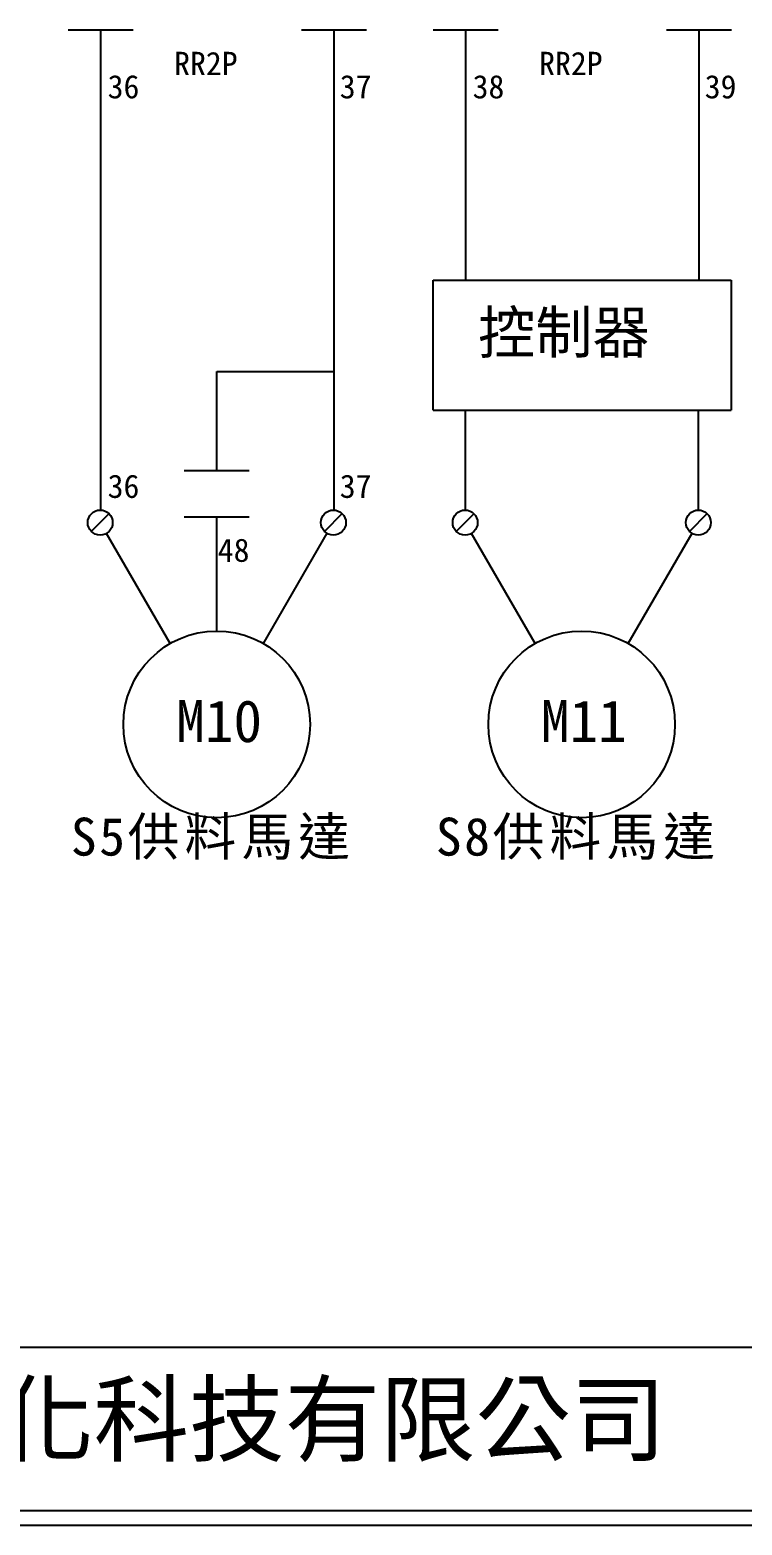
# Model space of a CAD drawing. Extents: x 10 to 297, y 3 to 207.
# Drawn here: x 84.1 to 145.1, y 3 to 131.2 of the extents above; entities that cross this region are included whole.
import ezdxf

# ---------------------------------------------------------------- set-up
doc = ezdxf.new("R2010")
doc.units = 0
doc.layers.get('0').update_dxf_attribs({"linetype": 'CONTINUOUS'})
doc.layers.add('圖框層', color=7, linetype='CONTINUOUS')
doc.layers.add('標尺寸層', color=3, linetype='CONTINUOUS')
doc.styles.add('STSL', font='kaiu.ttf')
doc.styles.add('標楷體', font='kaiu.ttf')

msp = doc.modelspace()

# ---------------------------------------------------------------- linework, layer by layer
for p, q in [((121.36, 98.54), (121.36, 90.01)), ((141.36, 98.54), (141.36, 90.01)), ((90.84, 89.7), (89.32, 88.18)), ((110.84, 89.7), (109.32, 88.18)), ((122.13, 89.7), (120.61, 88.18)), ((142.13, 89.7), (140.61, 88.18)), ((96.07, 78.57), (90.62, 88.01)), ((104.07, 78.57), (109.53, 88.02)), ((127.36, 78.57), (121.91, 88.01)), ((135.36, 78.57), (140.82, 88.02))]:
    msp.add_line(p, q)
for centre, radius in [((90.08, 88.94), 1.07), ((110.08, 88.94), 1.07), ((121.37, 88.94), 1.07), ((141.37, 88.94), 1.07), ((100.07, 71.64), 8), ((131.36, 71.64), 8)]:
    msp.add_circle(centre, radius)
at = {"layer": '圖框層', "color": 7}
for p, q in [((11.25, 18.25), (295.75, 18.25)), ((11.25, 4.25), (295.75, 4.25)), ((10, 3), (297, 3))]:
    msp.add_line(p, q, dxfattribs=at)
at = {"layer": '標尺寸層', "color": 7}
for p, q in [((87.34, 131.17), (92.9, 131.17)), ((90.12, 131.17), (90.12, 90.01)), ((107.34, 131.17), (112.9, 131.17)), ((110.12, 131.17), (110.11, 90.01)), ((118.63, 131.17), (124.2, 131.17)), ((121.41, 131.17), (121.41, 109.68)), ((138.63, 131.17), (144.2, 131.17)), ((141.41, 131.17), (141.41, 109.68)), ((118.62, 109.71), (124.19, 109.71)), ((118.62, 98.57), (118.62, 109.71)), ((124.19, 109.71), (138.62, 109.71)), ((138.62, 109.71), (144.19, 109.71)), ((144.19, 109.71), (144.19, 98.57)), ((100.07, 93.41), (100.07, 101.89)), ((100.07, 101.89), (110.12, 101.89)), ((118.62, 98.57), (124.19, 98.57)), ((124.19, 98.57), (138.62, 98.57)), ((138.62, 98.57), (144.19, 98.57)), ((97.28, 93.41), (102.85, 93.41)), ((97.28, 89.44), (102.85, 89.44)), ((100.07, 79.64), (100.07, 89.44))]:
    msp.add_line(p, q, dxfattribs=at)

# ---------------------------------------------------------------- texts
at = {"color": 0, "char_height": 3.25, "width": 29.841, "attachment_point": 2, "style": '標楷體'}
for s, insert in [('{\\T1.1;S5供料馬達}', (99.75, 63.64)), ('{\\T1.1;S8供料馬達}', (131.04, 63.64))]:
    msp.add_mtext(s, dxfattribs=dict(at, insert=insert))
at = {"layer": '圖框層', "color": 4, "style": 'STSL'}
for s, height, p in [('RR2P', 2, (96.42, 127.29)), ('RR2P', 2, (127.71, 127.29)), ('36', 2, (90.72, 125.3)), ('37', 2, (110.62, 125.3)), ('38', 2, (122.01, 125.3)), ('39', 2, (141.91, 125.3)), ('控制器', 3.6, (122.47, 103.45)), ('36', 2, (90.72, 91.05)), ('37', 2, (110.62, 91.05)), ('48', 2, (100.16, 85.57)), ('M10', 3.6, (96.61, 70.12)), ('M11', 3.6, (127.87, 70.12)), ('泓陞自動化科技有限公司', 6, (48.6, 9.08))]:
    msp.add_text(s, height=height, dxfattribs=at).set_placement(p)

doc.saveas('drawing.dxf')
